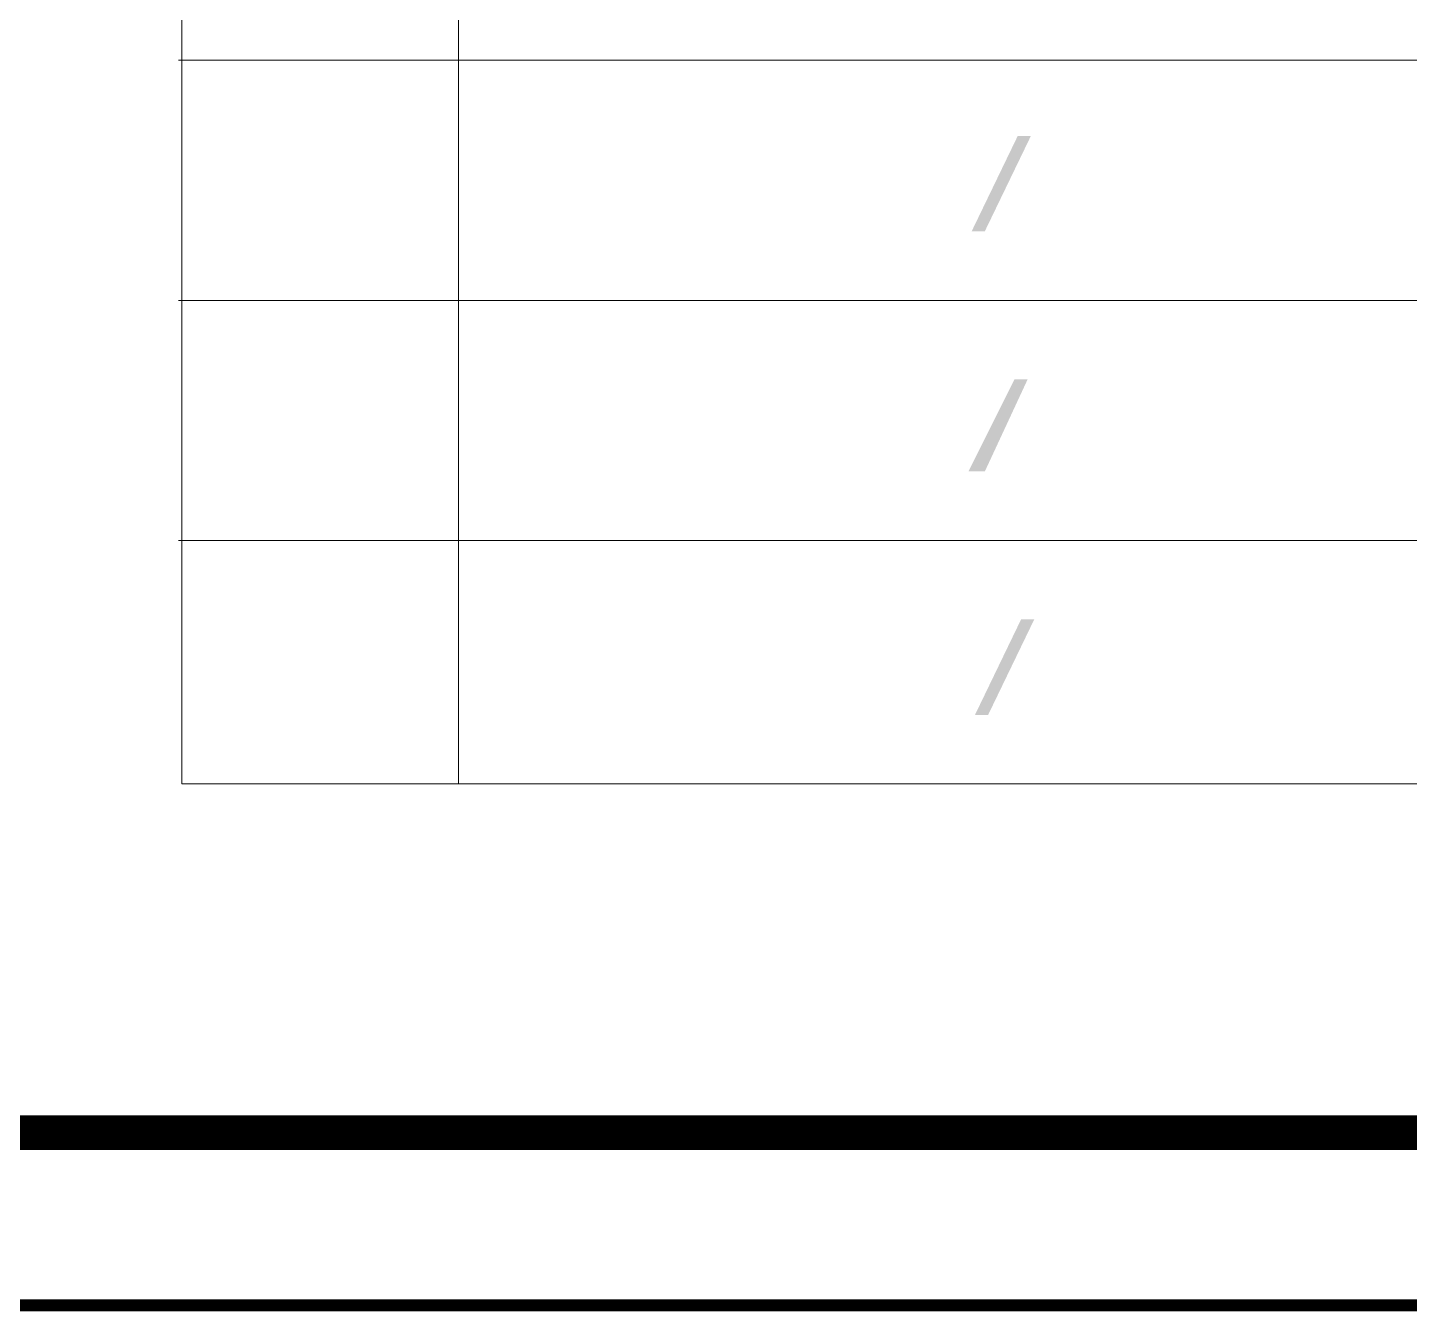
# Model space of a CAD drawing. Extents: x 457 to 4918, y -67 to 391.
# Drawn here: x 3026.46 to 3066.45, y -67.24 to -30.07 of the extents above; entities that cross this region are included whole.
import ezdxf

# ---------------------------------------------------------------- set-up
doc = ezdxf.new("R2010")
doc.units = 0
doc.header["$LTSCALE"] = 40
doc.header["$MEASUREMENT"] = 0
doc.layers.get('0').update_dxf_attribs({"linetype": 'CONTINUOUS'})
doc.layers.add('TK', color=1, linetype='CONTINUOUS')

msp = doc.modelspace()

# ---------------------------------------------------------------- hatches: boundary and pattern name
h = msp.add_hatch(color=0)
h.dxf.hatch_style = 2
h.paths.add_polyline_path([(3055.498, -33.202), (3054.164, -35.964), (3053.783, -35.964), (3055.117, -33.202)])
h = msp.add_hatch(color=0)
h.dxf.hatch_style = 2
h.paths.add_polyline_path([(3055.403, -40.251), (3054.164, -42.918), (3053.688, -42.918), (3055.022, -40.251)])
h = msp.add_hatch(color=0)
h.dxf.hatch_style = 2
h.paths.add_polyline_path([(3055.593, -47.204), (3054.26, -49.966), (3053.879, -49.966), (3055.212, -47.204)])

# ---------------------------------------------------------------- linework, layer by layer
at = {"const_width": 0.35}
msp.add_lwpolyline([(2986.636, -67.063), (3406.636, -67.063), (3406.636, 229.937), (2986.636, 229.937)], close=True, dxfattribs=at)
at = {"color": 0, "lineweight": 5}
for points in [[(3030.923, -51.966), (3030.923, 3.755)], [(3148.843, -31.011), (3030.828, -31.011)], [(3148.843, -37.965), (3030.828, -37.965)], [(3038.924, -44.918), (3030.828, -44.918)], [(3148.843, -44.918), (3038.924, -44.918), (3099.789, -44.918)], [(3148.843, -51.966), (3030.923, -51.966)]]:
    msp.add_lwpolyline(points, dxfattribs=at)
msp.add_lwpolyline([(3038.924, -51.966), (3038.924, 3.755)], close=True, dxfattribs=at)
at = {"layer": 'TK', "const_width": 1}
msp.add_lwpolyline([(3011.636, -62.063), (3401.636, -62.063), (3401.636, 224.937), (3011.636, 224.937)], close=True, dxfattribs=at)

doc.saveas('drawing.dxf')
